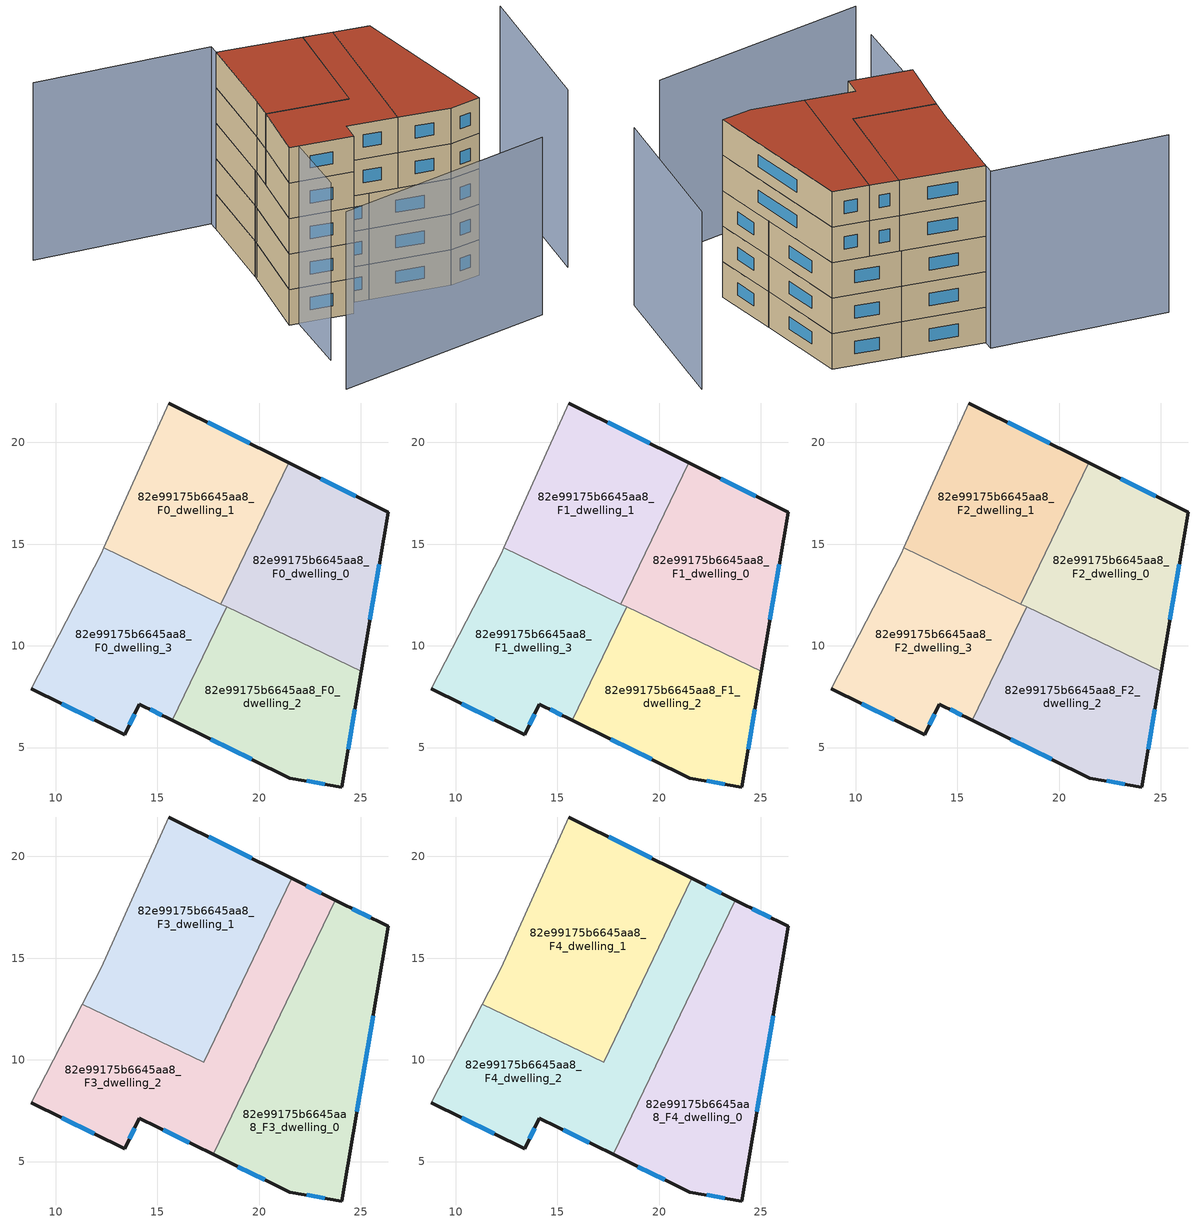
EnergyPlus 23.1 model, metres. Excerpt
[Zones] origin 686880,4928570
82e99175b6645aa8_F0_dwelling_0
 floor ground (EU_floor_Construction): 26.34,16.56 25.02,8.74 18.11,12.06 21.45,19 z0
 wall outside (EU_wall_Construction): 25.02,8.74 26.34,16.56 21.45,19 z0:3
 wall to 82e99175b6645aa8_F0_dwelling_1 (EU_wall_Construction): 21.45,19 18.11,12.06 z0:3
 wall to 82e99175b6645aa8_F0_dwelling_2 (EU_wall_Construction): 18.42,11.91 25.02,8.74 z0:3
 wall to 82e99175b6645aa8_F0_dwelling_3 (EU_wall_Construction): 18.11,12.06 18.42,11.91 z0:3
 window (EU_Window_Construction): 24.75,17.35 23.04,18.21 / 25.45,11.28 25.91,14.02 z0.98:2.02
82e99175b6645aa8_F0_dwelling_1
 floor ground (EU_floor_Construction): 21.45,19 18.11,12.06 12.36,14.82 15.56,21.94 z0
 wall outside (EU_wall_Construction): 21.45,19 15.56,21.94 z0:3
 wall adiabatic (EU_wall_Construction): 15.56,21.94 12.36,14.82 z0:3
 wall to 82e99175b6645aa8_F0_dwelling_3 (EU_wall_Construction): 12.36,14.82 18.11,12.06 z0:3
 window (EU_Window_Construction): 19.53,19.96 17.47,20.99 z0.98:2.02
82e99175b6645aa8_F0_dwelling_2
 floor ground (EU_floor_Construction): 25.02,8.74 24.07,3.06 21.5,3.5 15.74,6.33 18.42,11.91 z0
 wall outside (EU_wall_Construction): 15.74,6.33 21.5,3.5 24.07,3.06 25.02,8.74 z0:3
 wall to 82e99175b6645aa8_F0_dwelling_3 (EU_wall_Construction): 18.42,11.91 15.74,6.33 z0:3
 window (EU_Window_Construction): 24.38,4.91 24.71,6.89 / 22.33,3.36 23.23,3.2 / 17.61,5.41 19.62,4.42 z0.98:2.02
82e99175b6645aa8_F0_dwelling_3
 floor ground (EU_floor_Construction): 18.42,11.91 15.74,6.33 14.12,7.13 13.39,5.64 8.81,7.88 12.24,14.54 12.36,14.82 z0
 wall outside (EU_wall_Construction): 8.81,7.88 13.39,5.64 14.12,7.13 15.74,6.33 z0:3
 wall adiabatic (EU_wall_Construction): 12.36,14.82 12.24,14.54 8.81,7.88 z0:3
 window (EU_Window_Construction): 14.64,6.87 15.21,6.59 / 13.62,6.13 13.88,6.65 / 10.3,7.15 11.9,6.37 z0.98:2.02
82e99175b6645aa8_F1_dwelling_0
 floor to 82e99175b6645aa8_F0_dwelling_0 (EU_floor_Construction): 26.34,16.56 25.02,8.74 18.11,12.06 21.45,19 z3
 wall outside (EU_wall_Construction): 25.02,8.74 26.34,16.56 21.45,19 z3:6
 wall to 82e99175b6645aa8_F1_dwelling_1 (EU_wall_Construction): 21.45,19 18.11,12.06 z3:6
 wall to 82e99175b6645aa8_F1_dwelling_2 (EU_wall_Construction): 18.42,11.91 25.02,8.74 z3:6
 wall to 82e99175b6645aa8_F1_dwelling_3 (EU_wall_Construction): 18.11,12.06 18.42,11.91 z3:6
 window (EU_Window_Construction): 24.75,17.35 23.04,18.21 / 25.45,11.28 25.91,14.02 z3.98:5.02
82e99175b6645aa8_F1_dwelling_1
 floor to 82e99175b6645aa8_F0_dwelling_1 (EU_floor_Construction): 21.45,19 18.11,12.06 12.36,14.82 15.56,21.94 z3
 wall outside (EU_wall_Construction): 21.45,19 15.56,21.94 z3:6
 wall adiabatic (EU_wall_Construction): 15.56,21.94 12.36,14.82 z3:6
 wall to 82e99175b6645aa8_F1_dwelling_3 (EU_wall_Construction): 12.36,14.82 18.11,12.06 z3:6
 window (EU_Window_Construction): 19.53,19.96 17.47,20.99 z3.98:5.02
82e99175b6645aa8_F1_dwelling_2
 floor to 82e99175b6645aa8_F0_dwelling_2 (EU_floor_Construction): 25.02,8.74 24.07,3.06 21.5,3.5 15.74,6.33 18.42,11.91 z3
 wall outside (EU_wall_Construction): 15.74,6.33 21.5,3.5 24.07,3.06 25.02,8.74 z3:6
 wall to 82e99175b6645aa8_F1_dwelling_3 (EU_wall_Construction): 18.42,11.91 15.74,6.33 z3:6
 window (EU_Window_Construction): 24.38,4.91 24.71,6.89 / 22.33,3.36 23.23,3.2 / 17.61,5.41 19.62,4.42 z3.98:5.02
82e99175b6645aa8_F1_dwelling_3
 floor to 82e99175b6645aa8_F0_dwelling_3 (EU_floor_Construction): 18.42,11.91 15.74,6.33 14.12,7.13 13.39,5.64 8.81,7.88 12.24,14.54 12.36,14.82 z3
 wall outside (EU_wall_Construction): 8.81,7.88 13.39,5.64 14.12,7.13 15.74,6.33 z3:6
 wall adiabatic (EU_wall_Construction): 12.36,14.82 12.24,14.54 8.81,7.88 z3:6
 window (EU_Window_Construction): 14.64,6.87 15.21,6.59 / 13.62,6.13 13.88,6.65 / 10.3,7.15 11.9,6.37 z3.98:5.02
82e99175b6645aa8_F2_dwelling_0
 floor to 82e99175b6645aa8_F1_dwelling_0 (EU_floor_Construction): 26.34,16.56 25.02,8.74 18.11,12.06 21.45,19 z6
 wall outside (EU_wall_Construction): 25.02,8.74 26.34,16.56 21.45,19 z6:9
 wall to 82e99175b6645aa8_F2_dwelling_1 (EU_wall_Construction): 21.45,19 18.11,12.06 z6:9
 wall to 82e99175b6645aa8_F2_dwelling_2 (EU_wall_Construction): 18.42,11.91 25.02,8.74 z6:9
 wall to 82e99175b6645aa8_F2_dwelling_3 (EU_wall_Construction): 18.11,12.06 18.42,11.91 z6:9
 window (EU_Window_Construction): 24.75,17.35 23.04,18.21 / 25.45,11.28 25.91,14.02 z6.98:8.02
82e99175b6645aa8_F2_dwelling_1
 floor to 82e99175b6645aa8_F1_dwelling_1 (EU_floor_Construction): 21.45,19 18.11,12.06 12.36,14.82 15.56,21.94 z6
 wall outside (EU_wall_Construction): 21.45,19 15.56,21.94 z6:9
 wall adiabatic (EU_wall_Construction): 15.56,21.94 12.36,14.82 z6:9
 wall to 82e99175b6645aa8_F2_dwelling_3 (EU_wall_Construction): 12.36,14.82 18.11,12.06 z6:9
 window (EU_Window_Construction): 19.53,19.96 17.47,20.99 z6.98:8.02
82e99175b6645aa8_F2_dwelling_2
 floor to 82e99175b6645aa8_F1_dwelling_2 (EU_floor_Construction): 25.02,8.74 24.07,3.06 21.5,3.5 15.74,6.33 18.42,11.91 z6
 wall outside (EU_wall_Construction): 15.74,6.33 21.5,3.5 24.07,3.06 25.02,8.74 z6:9
 wall to 82e99175b6645aa8_F2_dwelling_3 (EU_wall_Construction): 18.42,11.91 15.74,6.33 z6:9
 window (EU_Window_Construction): 24.38,4.91 24.71,6.89 / 22.33,3.36 23.23,3.2 / 17.61,5.41 19.62,4.42 z6.98:8.02
82e99175b6645aa8_F2_dwelling_3
 floor to 82e99175b6645aa8_F1_dwelling_3 (EU_floor_Construction): 18.42,11.91 15.74,6.33 14.12,7.13 13.39,5.64 8.81,7.88 12.24,14.54 12.36,14.82 z6
 wall outside (EU_wall_Construction): 8.81,7.88 13.39,5.64 14.12,7.13 15.74,6.33 z6:9
 wall adiabatic (EU_wall_Construction): 12.36,14.82 12.24,14.54 8.81,7.88 z6:9
 window (EU_Window_Construction): 14.64,6.87 15.21,6.59 / 13.62,6.13 13.88,6.65 / 10.3,7.15 11.9,6.37 z6.98:8.02
82e99175b6645aa8_F3_dwelling_0
 floor to 82e99175b6645aa8_F2_dwelling_0 (EU_floor_Construction): 26.34,16.56 25.02,8.74 20.42,10.95 23.74,17.86 z9
 floor to 82e99175b6645aa8_F2_dwelling_2 (EU_floor_Construction): 25.02,8.74 24.07,3.06 21.5,3.5 17.74,5.35 20.42,10.95 z9
 wall outside (EU_wall_Construction): 17.74,5.35 21.5,3.5 24.07,3.06 26.34,16.56 23.74,17.86 z9:12
 wall to 82e99175b6645aa8_F3_dwelling_2 (EU_wall_Construction): 23.74,17.86 17.74,5.35 z9:12
 window (EU_Window_Construction): 25.49,16.98 24.58,17.43 / 24.8,7.45 25.6,12.17 / 22.33,3.36 23.23,3.2 / 18.96,4.75 20.27,4.1 z9.98:11.02
82e99175b6645aa8_F3_dwelling_1
 floor to 82e99175b6645aa8_F2_dwelling_0 (EU_floor_Construction): 21.61,18.92 18.28,11.98 18.11,12.06 21.45,19 z9
 floor to 82e99175b6645aa8_F2_dwelling_1 (EU_floor_Construction): 21.45,19 18.11,12.06 12.36,14.82 15.56,21.94 z9
 floor to 82e99175b6645aa8_F2_dwelling_3 (EU_floor_Construction): 18.11,12.06 17.27,9.88 11.31,12.74 12.24,14.54 12.36,14.82 z9; 18.28,11.98 17.27,9.88 18.11,12.06 z9
 wall outside (EU_wall_Construction): 21.61,18.92 15.56,21.94 z9:12
 wall adiabatic (EU_wall_Construction): 15.56,21.94 12.24,14.54 11.31,12.74 z9:12
 wall to 82e99175b6645aa8_F3_dwelling_2 (EU_wall_Construction): 11.31,12.74 17.27,9.88 21.61,18.92 z9:12
 window (EU_Window_Construction): 19.64,19.9 17.53,20.96 z9.98:11.02
82e99175b6645aa8_F3_dwelling_2
 floor to 82e99175b6645aa8_F2_dwelling_0 (EU_floor_Construction): 23.74,17.86 20.42,10.95 18.28,11.98 21.61,18.92 z9
 floor to 82e99175b6645aa8_F2_dwelling_3 (EU_floor_Construction): 18.28,11.98 18.42,11.91 16.28,7.45 14.12,7.13 13.39,5.64 8.81,7.88 11.31,12.74 17.27,9.88 z9; 16.28,7.45 15.74,6.33 14.12,7.13 z9
 floor to 82e99175b6645aa8_F2_dwelling_2 (EU_floor_Construction): 18.93,7.84 17.74,5.35 15.74,6.33 16.28,7.45 z9; 20.42,10.95 18.93,7.84 16.28,7.45 18.42,11.91 z9
 wall outside (EU_wall_Construction): 8.81,7.88 13.39,5.64 14.12,7.13 17.74,5.35 / 23.74,17.86 21.61,18.92 z9:12
 wall adiabatic (EU_wall_Construction): 11.31,12.74 8.81,7.88 z9:12
 window (EU_Window_Construction): 10.3,7.15 11.9,6.37 / 23.05,18.2 22.31,18.57 / 15.29,6.55 16.56,5.93 / 13.62,6.13 13.88,6.65 z9.98:11.02
82e99175b6645aa8_F4_dwelling_0
 floor to 82e99175b6645aa8_F3_dwelling_0 (EU_floor_Construction): 26.34,16.56 24.07,3.06 21.5,3.5 17.74,5.35 23.74,17.86 z12
 wall outside (EU_wall_Construction): 17.74,5.35 21.5,3.5 24.07,3.06 26.34,16.56 23.74,17.86 z12:15
 wall to 82e99175b6645aa8_F4_dwelling_2 (EU_wall_Construction): 23.74,17.86 17.74,5.35 z12:15
 window (EU_Window_Construction): 25.49,16.98 24.58,17.43 / 24.8,7.45 25.6,12.17 / 22.33,3.36 23.23,3.2 / 18.96,4.75 20.27,4.1 z12.98:14.02
 roof outside (EU_roof_Construction): 24.07,3.06 26.34,16.56 23.74,17.86 17.74,5.35 21.5,3.5 z15
82e99175b6645aa8_F4_dwelling_1
 floor to 82e99175b6645aa8_F3_dwelling_1 (EU_floor_Construction): 21.61,18.92 17.27,9.88 11.31,12.74 12.24,14.54 15.56,21.94 z12
 wall outside (EU_wall_Construction): 21.61,18.92 15.56,21.94 z12:15
 wall adiabatic (EU_wall_Construction): 15.56,21.94 12.24,14.54 11.31,12.74 z12:15
 wall to 82e99175b6645aa8_F4_dwelling_2 (EU_wall_Construction): 11.31,12.74 17.27,9.88 21.61,18.92 z12:15
 window (EU_Window_Construction): 19.64,19.9 17.53,20.96 z12.98:14.02
 roof outside (EU_roof_Construction): 17.27,9.88 21.61,18.92 15.56,21.94 12.24,14.54 11.31,12.74 z15
82e99175b6645aa8_F4_dwelling_2
 floor to 82e99175b6645aa8_F3_dwelling_2 (EU_floor_Construction): 23.74,17.86 17.74,5.35 14.12,7.13 13.39,5.64 8.81,7.88 11.31,12.74 17.27,9.88 21.61,18.92 z12
 wall outside (EU_wall_Construction): 8.81,7.88 13.39,5.64 14.12,7.13 17.74,5.35 / 23.74,17.86 21.61,18.92 z12:15
 wall adiabatic (EU_wall_Construction): 11.31,12.74 8.81,7.88 z12:15
 window (EU_Window_Construction): 10.3,7.15 11.9,6.37 / 23.05,18.2 22.31,18.57 / 15.29,6.55 16.56,5.93 / 13.62,6.13 13.88,6.65 z12.98:14.02
 roof outside (EU_roof_Construction): 17.74,5.35 23.74,17.86 21.61,18.92 17.27,9.88 11.31,12.74 8.81,7.88 13.39,5.64 14.12,7.13 z15
shading: 4.71,-1.95 23,-4.45 / 2.73,28.38 15.92,22.79 / 15.92,22.79 7.08,1.92 / 29.51,-0.78 35.25,11.75 z0:15
[Building]
EU S2 Campaign: North Axis=0; Terrain=City; Solar Distribution=FullExterior
[Site:Location]
Bologna: Latitude=44.5; Longitude=11.25; Time Zone=1; Elevation=37
[SizingPeriod:WeatherFileDays]
AnnualSizingPeriod: Begin Month=1; Begin Day of Month=1; End Month=12; End Day of Month=31; Day of Week for Start Day=Monday; Use Weather File Daylight Saving Period=No; Use Weather File Rain and Snow Indicators=No
[MATERIAL]
EU_InternalMass_Material: Roughness=MediumRough; Thickness=0.1; Conductivity=1; Density=1800; Specific Heat=900; Thermal Absorptance=0.9; Solar Absorptance=0.7; Visible Absorptance=0.7
[MATERIAL:NOMASS] Roughness=MediumRough; Thermal Absorptance=0.9; Solar Absorptance=0.7; Visible Absorptance=0.7
Name | Thermal Resistance
EU_wall_NoMass | 0.905828
EU_roof_NoMass | 0.37593
EU_floor_NoMass | 0.67114
[WINDOWMATERIAL:SIMPLEGLAZINGSYSTEM]
EU_Window_SimpleGlazing: UFactor=4.52486; Solar Heat Gain Coefficient=0.85; Visible Transmittance=0.85
[CONSTRUCTION]
EU_wall_Construction: EU_wall_NoMass
EU_roof_Construction: EU_roof_NoMass
EU_floor_Construction: EU_floor_NoMass
EU_Window_Construction: EU_Window_SimpleGlazing
EU_InternalMass_Construction: EU_InternalMass_Material
[ZONE] Type=1; Multiplier=1; Ceiling Height=autocalculate; Floor Area=autocalculate; Part of Total Floor Area=Yes
Name | Volume
82e99175b6645aa8_F0_dwelling_0 | 150.728
82e99175b6645aa8_F1_dwelling_0; 82e99175b6645aa8_F2_dwelling_0 | 150.727
82e99175b6645aa8_F3_dwelling_0 | 200.944
82e99175b6645aa8_F4_dwelling_0 | 200.949
82e99175b6645aa8_F0_dwelling_1 | 150.719
82e99175b6645aa8_F1_dwelling_1; 82e99175b6645aa8_F2_dwelling_1 | 150.718
82e99175b6645aa8_F3_dwelling_1 | 200.968
82e99175b6645aa8_F4_dwelling_1 | 200.976
82e99175b6645aa8_F0_dwelling_2; 82e99175b6645aa8_F1_dwelling_2; 82e99175b6645aa8_F2_dwelling_2 | 150.74
82e99175b6645aa8_F3_dwelling_2 | 200.973
82e99175b6645aa8_F4_dwelling_2 | 200.977
82e99175b6645aa8_F0_dwelling_3 | 150.722
82e99175b6645aa8_F1_dwelling_3; 82e99175b6645aa8_F2_dwelling_3 | 150.724
[INTERNALMASS] Construction=EU_InternalMass_Construction
Name | Zone or ZoneList | Surface Area
82e99175b6645aa8_F0_dwelling_0_EU_InternalMass | 82e99175b6645aa8_F0_dwelling_0 | 50.2423
82e99175b6645aa8_F0_dwelling_1_EU_InternalMass | 82e99175b6645aa8_F0_dwelling_1 | 50.2394
82e99175b6645aa8_F0_dwelling_2_EU_InternalMass | 82e99175b6645aa8_F0_dwelling_2 | 50.2468
82e99175b6645aa8_F0_dwelling_3_EU_InternalMass | 82e99175b6645aa8_F0_dwelling_3 | 50.2409
82e99175b6645aa8_F1_dwelling_0_EU_InternalMass | 82e99175b6645aa8_F1_dwelling_0 | 50.2423
82e99175b6645aa8_F1_dwelling_1_EU_InternalMass | 82e99175b6645aa8_F1_dwelling_1 | 50.2394
82e99175b6645aa8_F1_dwelling_2_EU_InternalMass | 82e99175b6645aa8_F1_dwelling_2 | 50.2468
82e99175b6645aa8_F1_dwelling_3_EU_InternalMass | 82e99175b6645aa8_F1_dwelling_3 | 50.2409
82e99175b6645aa8_F2_dwelling_0_EU_InternalMass | 82e99175b6645aa8_F2_dwelling_0 | 50.2423
82e99175b6645aa8_F2_dwelling_1_EU_InternalMass | 82e99175b6645aa8_F2_dwelling_1 | 50.2394
82e99175b6645aa8_F2_dwelling_2_EU_InternalMass | 82e99175b6645aa8_F2_dwelling_2 | 50.2468
82e99175b6645aa8_F2_dwelling_3_EU_InternalMass | 82e99175b6645aa8_F2_dwelling_3 | 50.2409
82e99175b6645aa8_F3_dwelling_0_EU_InternalMass | 82e99175b6645aa8_F3_dwelling_0 | 66.9834
82e99175b6645aa8_F3_dwelling_1_EU_InternalMass | 82e99175b6645aa8_F3_dwelling_1 | 66.9931
82e99175b6645aa8_F3_dwelling_2_EU_InternalMass | 82e99175b6645aa8_F3_dwelling_2 | 66.9918
82e99175b6645aa8_F4_dwelling_0_EU_InternalMass | 82e99175b6645aa8_F4_dwelling_0 | 66.9834
82e99175b6645aa8_F4_dwelling_1_EU_InternalMass | 82e99175b6645aa8_F4_dwelling_1 | 66.9931
82e99175b6645aa8_F4_dwelling_2_EU_InternalMass | 82e99175b6645aa8_F4_dwelling_2 | 66.9918
[OTHEREQUIPMENT] Fuel Type=Electricity; Design Level Calculation Method=Watts/Area; Power per Zone Floor Area=1; Fraction Latent=0; Fraction Radiant=0; Fraction Lost=0; Carbon Dioxide Generation Rate=0; EndUse Subcategory=EU_Step8_InternalGains
Name | Zone or ZoneList or Space or SpaceList | Schedule
EU_Step8_InternalGain_82e99175b6645aa8_F0_dwelling_0_f000 | 82e99175b6645aa8_F0_dwelling_0 | EU_Step8_GainSchedule_82e99175b6645aa8_F0_dwelling_0_f000
EU_Step8_InternalGain_82e99175b6645aa8_F0_dwelling_1_f000 | 82e99175b6645aa8_F0_dwelling_1 | EU_Step8_GainSchedule_82e99175b6645aa8_F0_dwelling_1_f000
EU_Step8_InternalGain_82e99175b6645aa8_F0_dwelling_2_f000 | 82e99175b6645aa8_F0_dwelling_2 | EU_Step8_GainSchedule_82e99175b6645aa8_F0_dwelling_2_f000
EU_Step8_InternalGain_82e99175b6645aa8_F0_dwelling_3_f000 | 82e99175b6645aa8_F0_dwelling_3 | EU_Step8_GainSchedule_82e99175b6645aa8_F0_dwelling_3_f000
EU_Step8_InternalGain_82e99175b6645aa8_F1_dwelling_0_f000 | 82e99175b6645aa8_F1_dwelling_0 | EU_Step8_GainSchedule_82e99175b6645aa8_F1_dwelling_0_f000
EU_Step8_InternalGain_82e99175b6645aa8_F1_dwelling_1_f000 | 82e99175b6645aa8_F1_dwelling_1 | EU_Step8_GainSchedule_82e99175b6645aa8_F1_dwelling_1_f000
EU_Step8_InternalGain_82e99175b6645aa8_F1_dwelling_2_f000 | 82e99175b6645aa8_F1_dwelling_2 | EU_Step8_GainSchedule_82e99175b6645aa8_F1_dwelling_2_f000
EU_Step8_InternalGain_82e99175b6645aa8_F1_dwelling_3_f000 | 82e99175b6645aa8_F1_dwelling_3 | EU_Step8_GainSchedule_82e99175b6645aa8_F1_dwelling_3_f000
EU_Step8_InternalGain_82e99175b6645aa8_F2_dwelling_0_f000 | 82e99175b6645aa8_F2_dwelling_0 | EU_Step8_GainSchedule_82e99175b6645aa8_F2_dwelling_0_f000
EU_Step8_InternalGain_82e99175b6645aa8_F2_dwelling_1_f000 | 82e99175b6645aa8_F2_dwelling_1 | EU_Step8_GainSchedule_82e99175b6645aa8_F2_dwelling_1_f000
EU_Step8_InternalGain_82e99175b6645aa8_F2_dwelling_2_f000 | 82e99175b6645aa8_F2_dwelling_2 | EU_Step8_GainSchedule_82e99175b6645aa8_F2_dwelling_2_f000
EU_Step8_InternalGain_82e99175b6645aa8_F2_dwelling_3_f000 | 82e99175b6645aa8_F2_dwelling_3 | EU_Step8_GainSchedule_82e99175b6645aa8_F2_dwelling_3_f000
EU_Step8_InternalGain_82e99175b6645aa8_F3_dwelling_0_f000 | 82e99175b6645aa8_F3_dwelling_0 | EU_Step8_GainSchedule_82e99175b6645aa8_F3_dwelling_0_f000
EU_Step8_InternalGain_82e99175b6645aa8_F3_dwelling_1_f000 | 82e99175b6645aa8_F3_dwelling_1 | EU_Step8_GainSchedule_82e99175b6645aa8_F3_dwelling_1_f000
EU_Step8_InternalGain_82e99175b6645aa8_F3_dwelling_2_f000 | 82e99175b6645aa8_F3_dwelling_2 | EU_Step8_GainSchedule_82e99175b6645aa8_F3_dwelling_2_f000
EU_Step8_InternalGain_82e99175b6645aa8_F4_dwelling_0_f000 | 82e99175b6645aa8_F4_dwelling_0 | EU_Step8_GainSchedule_82e99175b6645aa8_F4_dwelling_0_f000
EU_Step8_InternalGain_82e99175b6645aa8_F4_dwelling_1_f000 | 82e99175b6645aa8_F4_dwelling_1 | EU_Step8_GainSchedule_82e99175b6645aa8_F4_dwelling_1_f000
EU_Step8_InternalGain_82e99175b6645aa8_F4_dwelling_2_f000 | 82e99175b6645aa8_F4_dwelling_2 | EU_Step8_GainSchedule_82e99175b6645aa8_F4_dwelling_2_f000
[ZONEVENTILATION:DESIGNFLOWRATE] Schedule=EU_AlwaysOn; Design Flow Rate Calculation Method=AirChanges/Hour; Air Changes per Hour=0.73129; Ventilation Type=Natural; Fan Pressure Rise=0; Fan Total Efficiency=1; Constant Term Coefficient=1; Temperature Term Coefficient=0; Velocity Term Coefficient=0; Velocity Squared Term Coefficient=0; Minimum Indoor Temperature=-100; Maximum Indoor Temperature=100; Delta Temperature=-100; Minimum Outdoor Temperature=-100; Maximum Outdoor Temperature=100; Maximum Wind Speed=40
Name | Zone or ZoneList or Space or SpaceList
EU_ConstantAir_82e99175b6645aa8_F0_dwelling_0 | 82e99175b6645aa8_F0_dwelling_0
EU_ConstantAir_82e99175b6645aa8_F0_dwelling_1 | 82e99175b6645aa8_F0_dwelling_1
EU_ConstantAir_82e99175b6645aa8_F0_dwelling_2 | 82e99175b6645aa8_F0_dwelling_2
EU_ConstantAir_82e99175b6645aa8_F0_dwelling_3 | 82e99175b6645aa8_F0_dwelling_3
EU_ConstantAir_82e99175b6645aa8_F1_dwelling_0 | 82e99175b6645aa8_F1_dwelling_0
EU_ConstantAir_82e99175b6645aa8_F1_dwelling_1 | 82e99175b6645aa8_F1_dwelling_1
EU_ConstantAir_82e99175b6645aa8_F1_dwelling_2 | 82e99175b6645aa8_F1_dwelling_2
EU_ConstantAir_82e99175b6645aa8_F1_dwelling_3 | 82e99175b6645aa8_F1_dwelling_3
EU_ConstantAir_82e99175b6645aa8_F2_dwelling_0 | 82e99175b6645aa8_F2_dwelling_0
EU_ConstantAir_82e99175b6645aa8_F2_dwelling_1 | 82e99175b6645aa8_F2_dwelling_1
EU_ConstantAir_82e99175b6645aa8_F2_dwelling_2 | 82e99175b6645aa8_F2_dwelling_2
EU_ConstantAir_82e99175b6645aa8_F2_dwelling_3 | 82e99175b6645aa8_F2_dwelling_3
EU_ConstantAir_82e99175b6645aa8_F3_dwelling_0 | 82e99175b6645aa8_F3_dwelling_0
EU_ConstantAir_82e99175b6645aa8_F3_dwelling_1 | 82e99175b6645aa8_F3_dwelling_1
EU_ConstantAir_82e99175b6645aa8_F3_dwelling_2 | 82e99175b6645aa8_F3_dwelling_2
EU_ConstantAir_82e99175b6645aa8_F4_dwelling_0 | 82e99175b6645aa8_F4_dwelling_0
EU_ConstantAir_82e99175b6645aa8_F4_dwelling_1 | 82e99175b6645aa8_F4_dwelling_1
EU_ConstantAir_82e99175b6645aa8_F4_dwelling_2 | 82e99175b6645aa8_F4_dwelling_2
[HVACTEMPLATE:THERMOSTAT] Constant Heating Setpoint=20; Constant Cooling Setpoint=50
EU_HeatOnly_82e99175b6645aa8_F0_dwelling_0; EU_HeatOnly_82e99175b6645aa8_F0_dwelling_1; EU_HeatOnly_82e99175b6645aa8_F0_dwelling_2; EU_HeatOnly_82e99175b6645aa8_F0_dwelling_3; EU_HeatOnly_82e99175b6645aa8_F1_dwelling_0; EU_HeatOnly_82e99175b6645aa8_F1_dwelling_1; EU_HeatOnly_82e99175b6645aa8_F1_dwelling_2; EU_HeatOnly_82e99175b6645aa8_F1_dwelling_3; EU_HeatOnly_82e99175b6645aa8_F2_dwelling_0; EU_HeatOnly_82e99175b6645aa8_F2_dwelling_1; EU_HeatOnly_82e99175b6645aa8_F2_dwelling_2; EU_HeatOnly_82e99175b6645aa8_F2_dwelling_3; EU_HeatOnly_82e99175b6645aa8_F3_dwelling_0; EU_HeatOnly_82e99175b6645aa8_F3_dwelling_1; EU_HeatOnly_82e99175b6645aa8_F3_dwelling_2; EU_HeatOnly_82e99175b6645aa8_F4_dwelling_0; EU_HeatOnly_82e99175b6645aa8_F4_dwelling_1; EU_HeatOnly_82e99175b6645aa8_F4_dwelling_2
[HVACTEMPLATE:ZONE:IDEALLOADSAIRSYSTEM] System Availability Schedule=EU_AlwaysOn; Maximum Heating Supply Air Temperature=50; Minimum Cooling Supply Air Temperature=13; Maximum Heating Supply Air Humidity Ratio=0.0156; Minimum Cooling Supply Air Humidity Ratio=0.0077; Heating Limit=NoLimit; Cooling Limit=NoLimit; Heating Availability Schedule=EU_AlwaysOn; Cooling Availability Schedule=EU_CoolingOff; Dehumidification Control Type=ConstantSensibleHeatRatio; Cooling Sensible Heat Ratio=0.7; Dehumidification Setpoint=60; Humidification Control Type=None; Humidification Setpoint=30; Outdoor Air Method=None; Outdoor Air Flow Rate per Person=0.00944; Outdoor Air Flow Rate per Zone Floor Area=0; Outdoor Air Flow Rate per Zone=0; Demand Controlled Ventilation Type=None; Outdoor Air Economizer Type=NoEconomizer; Heat Recovery Type=None; Sensible Heat Recovery Effectiveness=0.7; Latent Heat Recovery Effectiveness=0.65
Name | Template Thermostat
82e99175b6645aa8_F0_dwelling_0 | EU_HeatOnly_82e99175b6645aa8_F0_dwelling_0
82e99175b6645aa8_F0_dwelling_1 | EU_HeatOnly_82e99175b6645aa8_F0_dwelling_1
82e99175b6645aa8_F0_dwelling_2 | EU_HeatOnly_82e99175b6645aa8_F0_dwelling_2
82e99175b6645aa8_F0_dwelling_3 | EU_HeatOnly_82e99175b6645aa8_F0_dwelling_3
82e99175b6645aa8_F1_dwelling_0 | EU_HeatOnly_82e99175b6645aa8_F1_dwelling_0
82e99175b6645aa8_F1_dwelling_1 | EU_HeatOnly_82e99175b6645aa8_F1_dwelling_1
82e99175b6645aa8_F1_dwelling_2 | EU_HeatOnly_82e99175b6645aa8_F1_dwelling_2
82e99175b6645aa8_F1_dwelling_3 | EU_HeatOnly_82e99175b6645aa8_F1_dwelling_3
82e99175b6645aa8_F2_dwelling_0 | EU_HeatOnly_82e99175b6645aa8_F2_dwelling_0
82e99175b6645aa8_F2_dwelling_1 | EU_HeatOnly_82e99175b6645aa8_F2_dwelling_1
82e99175b6645aa8_F2_dwelling_2 | EU_HeatOnly_82e99175b6645aa8_F2_dwelling_2
82e99175b6645aa8_F2_dwelling_3 | EU_HeatOnly_82e99175b6645aa8_F2_dwelling_3
82e99175b6645aa8_F3_dwelling_0 | EU_HeatOnly_82e99175b6645aa8_F3_dwelling_0
82e99175b6645aa8_F3_dwelling_1 | EU_HeatOnly_82e99175b6645aa8_F3_dwelling_1
82e99175b6645aa8_F3_dwelling_2 | EU_HeatOnly_82e99175b6645aa8_F3_dwelling_2
82e99175b6645aa8_F4_dwelling_0 | EU_HeatOnly_82e99175b6645aa8_F4_dwelling_0
82e99175b6645aa8_F4_dwelling_1 | EU_HeatOnly_82e99175b6645aa8_F4_dwelling_1
82e99175b6645aa8_F4_dwelling_2 | EU_HeatOnly_82e99175b6645aa8_F4_dwelling_2
[SIZING:ZONE] Zone Cooling Design Supply Air Temperature Input Method=SupplyAirTemperature; Zone Cooling Design Supply Air Temperature=13; Zone Heating Design Supply Air Temperature Input Method=SupplyAirTemperature; Zone Heating Design Supply Air Temperature=50; Zone Cooling Design Supply Air Humidity Ratio=0.008; Zone Heating Design Supply Air Humidity Ratio=0.008; Cooling Design Air Flow Method=DesignDay; Cooling Design Air Flow Rate=0; Cooling Minimum Air Flow per Zone Floor Area=0.000762; Cooling Minimum Air Flow=0; Cooling Minimum Air Flow Fraction=0.2; Heating Design Air Flow Method=DesignDay; Heating Design Air Flow Rate=0; Heating Maximum Air Flow per Zone Floor Area=0.002032; Heating Maximum Air Flow=0.141576; Heating Maximum Air Flow Fraction=0.3; Account for Dedicated Outdoor Air System=No; Dedicated Outdoor Air System Control Strategy=NeutralSupplyAir; Dedicated Outdoor Air Low Setpoint Temperature for Design=autosize; Dedicated Outdoor Air High Setpoint Temperature for Design=autosize; Zone Load Sizing Method=Sensible Load Only No Latent Load; Zone Latent Cooling Design Supply Air Humidity Ratio Input Method=HumidityRatioDifference; Zone Cooling Design Supply Air Humidity Ratio Difference=0.005; Zone Latent Heating Design Supply Air Humidity Ratio Input Method=HumidityRatioDifference; Zone Humidification Design Supply Air Humidity Ratio Difference=0.005
82e99175b6645aa8_F0_dwelling_0; 82e99175b6645aa8_F0_dwelling_1; 82e99175b6645aa8_F0_dwelling_2; 82e99175b6645aa8_F0_dwelling_3; 82e99175b6645aa8_F1_dwelling_0; 82e99175b6645aa8_F1_dwelling_1; 82e99175b6645aa8_F1_dwelling_2; 82e99175b6645aa8_F1_dwelling_3; 82e99175b6645aa8_F2_dwelling_0; 82e99175b6645aa8_F2_dwelling_1; 82e99175b6645aa8_F2_dwelling_2; 82e99175b6645aa8_F2_dwelling_3; 82e99175b6645aa8_F3_dwelling_0; 82e99175b6645aa8_F3_dwelling_1; 82e99175b6645aa8_F3_dwelling_2; 82e99175b6645aa8_F4_dwelling_0; 82e99175b6645aa8_F4_dwelling_1; 82e99175b6645aa8_F4_dwelling_2
[SCHEDULE:CONSTANT]
Name | Hourly Value
EU_AlwaysOn | 1
EU_CoolingOff | 0
[SCHEDULE:FILE] Column Number=1; Rows to Skip at Top=0; Number of Hours of Data=8760; Column Separator=Comma; Interpolate to Timestep=No; Minutes per Item=60; Adjust Schedule for Daylight Savings=Yes
Name | File
EU_Step8_GainSchedule_82e99175b6645aa8_F0_dwelling_0_f000 | ../../schedules/82e99175b6645aa8/82e99175b6645aa8_F0_dwelling_0_f000_gain.csv
EU_Step8_GainSchedule_82e99175b6645aa8_F0_dwelling_1_f000 | ../../schedules/82e99175b6645aa8/82e99175b6645aa8_F0_dwelling_1_f000_gain.csv
EU_Step8_GainSchedule_82e99175b6645aa8_F0_dwelling_2_f000 | ../../schedules/82e99175b6645aa8/82e99175b6645aa8_F0_dwelling_2_f000_gain.csv
EU_Step8_GainSchedule_82e99175b6645aa8_F0_dwelling_3_f000 | ../../schedules/82e99175b6645aa8/82e99175b6645aa8_F0_dwelling_3_f000_gain.csv
EU_Step8_GainSchedule_82e99175b6645aa8_F1_dwelling_0_f000 | ../../schedules/82e99175b6645aa8/82e99175b6645aa8_F1_dwelling_0_f000_gain.csv
EU_Step8_GainSchedule_82e99175b6645aa8_F1_dwelling_1_f000 | ../../schedules/82e99175b6645aa8/82e99175b6645aa8_F1_dwelling_1_f000_gain.csv
EU_Step8_GainSchedule_82e99175b6645aa8_F1_dwelling_2_f000 | ../../schedules/82e99175b6645aa8/82e99175b6645aa8_F1_dwelling_2_f000_gain.csv
EU_Step8_GainSchedule_82e99175b6645aa8_F1_dwelling_3_f000 | ../../schedules/82e99175b6645aa8/82e99175b6645aa8_F1_dwelling_3_f000_gain.csv
EU_Step8_GainSchedule_82e99175b6645aa8_F2_dwelling_0_f000 | ../../schedules/82e99175b6645aa8/82e99175b6645aa8_F2_dwelling_0_f000_gain.csv
EU_Step8_GainSchedule_82e99175b6645aa8_F2_dwelling_1_f000 | ../../schedules/82e99175b6645aa8/82e99175b6645aa8_F2_dwelling_1_f000_gain.csv
EU_Step8_GainSchedule_82e99175b6645aa8_F2_dwelling_2_f000 | ../../schedules/82e99175b6645aa8/82e99175b6645aa8_F2_dwelling_2_f000_gain.csv
EU_Step8_GainSchedule_82e99175b6645aa8_F2_dwelling_3_f000 | ../../schedules/82e99175b6645aa8/82e99175b6645aa8_F2_dwelling_3_f000_gain.csv
EU_Step8_GainSchedule_82e99175b6645aa8_F3_dwelling_0_f000 | ../../schedules/82e99175b6645aa8/82e99175b6645aa8_F3_dwelling_0_f000_gain.csv
EU_Step8_GainSchedule_82e99175b6645aa8_F3_dwelling_1_f000 | ../../schedules/82e99175b6645aa8/82e99175b6645aa8_F3_dwelling_1_f000_gain.csv
EU_Step8_GainSchedule_82e99175b6645aa8_F3_dwelling_2_f000 | ../../schedules/82e99175b6645aa8/82e99175b6645aa8_F3_dwelling_2_f000_gain.csv
EU_Step8_GainSchedule_82e99175b6645aa8_F4_dwelling_0_f000 | ../../schedules/82e99175b6645aa8/82e99175b6645aa8_F4_dwelling_0_f000_gain.csv
EU_Step8_GainSchedule_82e99175b6645aa8_F4_dwelling_1_f000 | ../../schedules/82e99175b6645aa8/82e99175b6645aa8_F4_dwelling_1_f000_gain.csv
EU_Step8_GainSchedule_82e99175b6645aa8_F4_dwelling_2_f000 | ../../schedules/82e99175b6645aa8/82e99175b6645aa8_F4_dwelling_2_f000_gain.csv
